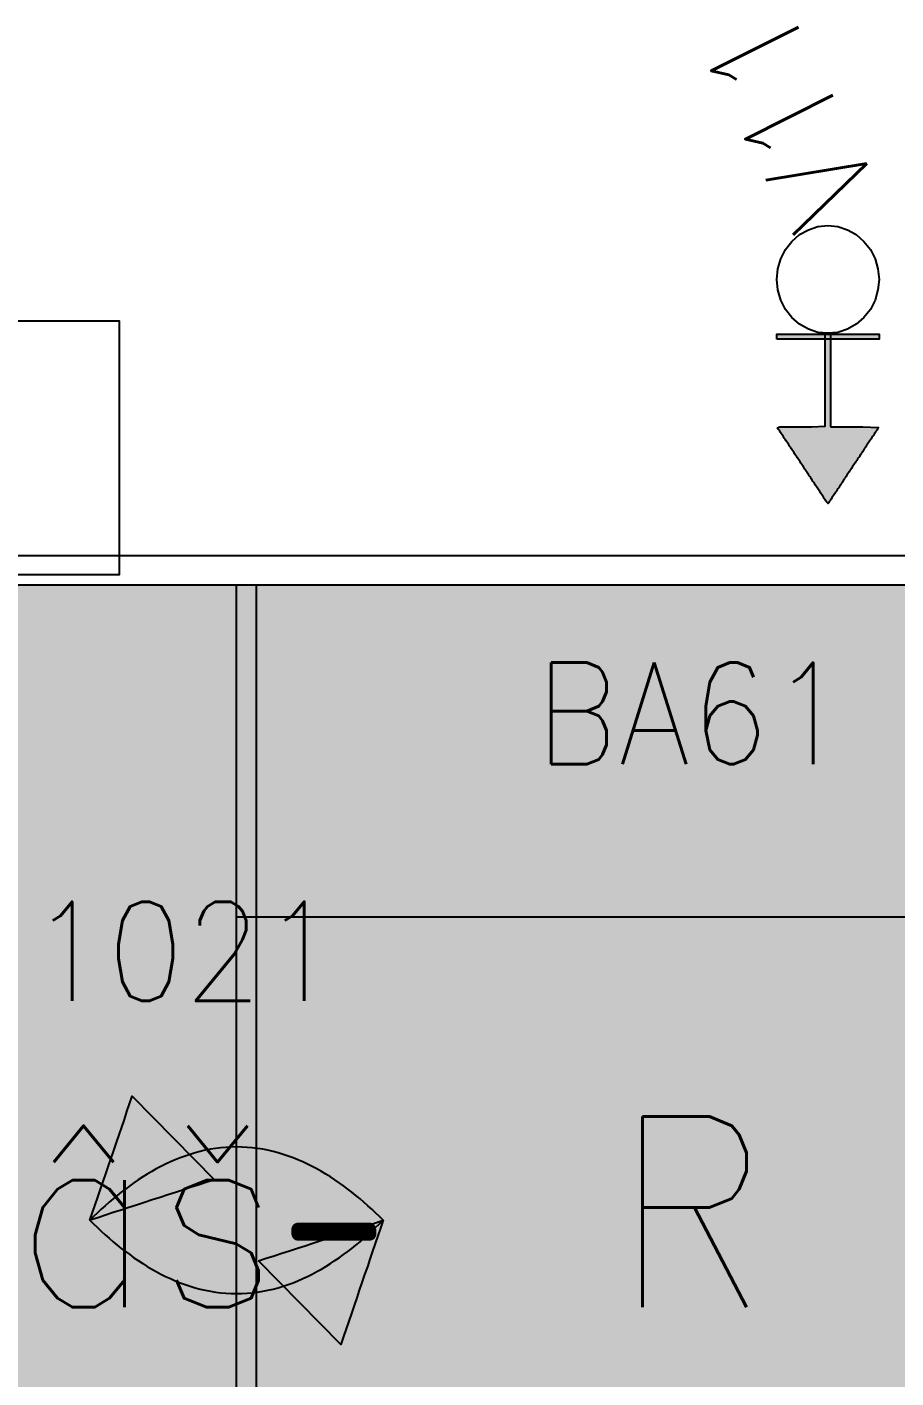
# Model space of a CAD drawing. Extents: x -63 to 1485, y -6 to 1218.
# Drawn here: x 770.6 to 859.5, y 347.9 to 486 of the extents above; entities that cross this region are included whole.
import ezdxf

# ---------------------------------------------------------------- set-up
doc = ezdxf.new("R2010")
doc.units = 0
doc.layers.get('0').update_dxf_attribs({"linetype": 'CONTINUOUS'})
doc.styles.get("Standard").update_dxf_attribs({"font": 'Standard'})

msp = doc.modelspace()

# ---------------------------------------------------------------- hatches: boundary and pattern name
for color, points in [(7, [(847.27, 454.1), (847.27, 454.62), (857.73, 454.62), (857.73, 454.1)]), (7, [(852.77, 445.14), (856.06, 445.14), (857.69, 445.09), (857.61, 444.97), (857.53, 444.85), (857.46, 444.74), (857.38, 444.62), (857.3, 444.5), (857.22, 444.39), (857.15, 444.27), (857.07, 444.15), (856.99, 444.04), (856.92, 443.92), (856.84, 443.81), (856.76, 443.69), (856.68, 443.57), (856.61, 443.46), (856.53, 443.34), (856.45, 443.22), (856.38, 443.11), (856.3, 442.99), (856.22, 442.88), (856.14, 442.76), (856.07, 442.64), (855.99, 442.53), (855.91, 442.41), (855.84, 442.29), (855.76, 442.18), (855.68, 442.06), (855.6, 441.95), (855.53, 441.83), (855.45, 441.71), (855.37, 441.6), (855.3, 441.48), (855.22, 441.36), (855.14, 441.25), (855.06, 441.13), (854.99, 441.01), (854.91, 440.9), (854.83, 440.78), (854.75, 440.67), (854.68, 440.55), (854.6, 440.43), (854.52, 440.32), (854.45, 440.2), (854.37, 440.08), (854.29, 439.97), (854.21, 439.85), (854.14, 439.74), (854.06, 439.62), (853.98, 439.5), (853.91, 439.39), (853.83, 439.27), (853.75, 439.15), (853.67, 439.04), (853.6, 438.92), (853.52, 438.8), (853.44, 438.69), (853.37, 438.57), (853.29, 438.46), (853.21, 438.34), (853.13, 438.22), (853.06, 438.11), (852.98, 437.99), (852.9, 437.87), (852.83, 437.76), (852.75, 437.64), (852.67, 437.53), (852.59, 437.41), (852.52, 437.29), (852.44, 437.36), (852.36, 437.48), (852.29, 437.59), (852.21, 437.71), (852.13, 437.82), (852.05, 437.94), (851.98, 438.06), (851.9, 438.17), (851.82, 438.29), (851.75, 438.41), (851.67, 438.52), (851.59, 438.64), (851.51, 438.76), (851.44, 438.87), (851.36, 438.99), (851.28, 439.1), (851.21, 439.22), (851.13, 439.34), (851.05, 439.45), (850.97, 439.57), (850.9, 439.69), (850.82, 439.8), (850.74, 439.92), (850.67, 440.03), (850.59, 440.15), (850.51, 440.27), (850.43, 440.38), (850.36, 440.5), (850.28, 440.62), (850.2, 440.73), (850.12, 440.85), (850.05, 440.97), (849.97, 441.08), (849.89, 441.2), (849.82, 441.31), (849.74, 441.43), (849.66, 441.55), (849.58, 441.66), (849.51, 441.78), (849.43, 441.9), (849.35, 442.01), (849.28, 442.13), (849.2, 442.24), (849.12, 442.36), (849.04, 442.48), (848.97, 442.59), (848.89, 442.71), (848.81, 442.83), (848.74, 442.94), (848.66, 443.06), (848.58, 443.17), (848.5, 443.29), (848.43, 443.41), (848.35, 443.52), (848.27, 443.64), (848.2, 443.76), (848.12, 443.87), (848.04, 443.99), (847.96, 444.11), (847.89, 444.22), (847.81, 444.34), (847.73, 444.45), (847.65, 444.57), (847.58, 444.69), (847.5, 444.8), (847.42, 444.92), (847.35, 445.04), (847.54, 445.14), (850.83, 445.14), (852.23, 445.21), (852.23, 445.33), (852.23, 445.44), (852.23, 445.56), (852.23, 445.68), (852.23, 445.79), (852.23, 445.91), (852.23, 446.02), (852.23, 446.14), (852.23, 446.26), (852.23, 446.37), (852.23, 446.49), (852.23, 446.61), (852.23, 446.72), (852.23, 446.84), (852.23, 446.95), (852.23, 447.07), (852.23, 447.19), (852.23, 447.3), (852.23, 447.42), (852.23, 447.54), (852.23, 447.65), (852.23, 447.77), (852.23, 447.89), (852.23, 448), (852.23, 448.12), (852.23, 448.23), (852.23, 448.35), (852.23, 448.47), (852.23, 448.58), (852.23, 448.7), (852.23, 448.82), (852.23, 448.93), (852.23, 449.05), (852.23, 449.17), (852.23, 449.28), (852.23, 449.4), (852.23, 449.51), (852.23, 449.63), (852.23, 449.75), (852.23, 449.86), (852.23, 449.98), (852.23, 450.1), (852.23, 450.21), (852.23, 450.33), (852.23, 450.45), (852.23, 450.56), (852.23, 450.68), (852.23, 450.79), (852.23, 450.91), (852.23, 451.03), (852.23, 451.14), (852.23, 451.26), (852.23, 451.38), (852.23, 451.49), (852.23, 451.61), (852.23, 451.72), (852.23, 451.84), (852.23, 451.96), (852.23, 452.07), (852.23, 452.19), (852.23, 452.31), (852.23, 452.42), (852.23, 452.54), (852.23, 452.66), (852.23, 452.77), (852.23, 452.89), (852.23, 453), (852.23, 453.12), (852.23, 453.24), (852.23, 453.35), (852.23, 453.47), (852.23, 453.59), (852.23, 453.7), (852.23, 453.82), (852.23, 453.94), (852.23, 454.05), (852.23, 454.17), (852.23, 454.28), (852.23, 454.4), (852.23, 454.52), (852.23, 454.63), (852.77, 454.68), (852.77, 454.57), (852.77, 454.45), (852.77, 454.33), (852.77, 454.22), (852.77, 454.1), (852.77, 453.99), (852.77, 453.87), (852.77, 453.75), (852.77, 453.64), (852.77, 453.52), (852.77, 453.4), (852.77, 453.29), (852.77, 453.17), (852.77, 453.05), (852.77, 452.94), (852.77, 452.82), (852.77, 452.71), (852.77, 452.59), (852.77, 452.47), (852.77, 452.36), (852.77, 452.24), (852.77, 452.12), (852.77, 452.01), (852.77, 451.89), (852.77, 451.77), (852.77, 451.66), (852.77, 451.54), (852.77, 451.43), (852.77, 451.31), (852.77, 451.19), (852.77, 451.08), (852.77, 450.96), (852.77, 450.84), (852.77, 450.73), (852.77, 450.61), (852.77, 450.49), (852.77, 450.38), (852.77, 450.26), (852.77, 450.15), (852.77, 450.03), (852.77, 449.91), (852.77, 449.8), (852.77, 449.68), (852.77, 449.56), (852.77, 449.45), (852.77, 449.33), (852.77, 449.21), (852.77, 449.1), (852.77, 448.98), (852.77, 448.87), (852.77, 448.75), (852.77, 448.63), (852.77, 448.52), (852.77, 448.4), (852.77, 448.28), (852.77, 448.17), (852.77, 448.05), (852.77, 447.94), (852.77, 447.82), (852.77, 447.7), (852.77, 447.59), (852.77, 447.47), (852.77, 447.35), (852.77, 447.24), (852.77, 447.12), (852.77, 447), (852.77, 446.89), (852.77, 446.77), (852.77, 446.66), (852.77, 446.54), (852.77, 446.42), (852.77, 446.31), (852.77, 446.19), (852.77, 446.07), (852.77, 445.96), (852.77, 445.84), (852.77, 445.72), (852.77, 445.61), (852.77, 445.49), (852.77, 445.38), (852.77, 445.26)]), (255, [(704, 429), (794, 429), (794, 297), (704, 297)]), (255, [(792, 429), (882, 429), (882, 297), (792, 297)]), (7, [(789.76, 368.15), (788.96, 367.89), (788.16, 367.63), (787.37, 367.37), (786.57, 367.11), (785.77, 366.85), (784.97, 366.6), (784.18, 366.34), (783.38, 366.08), (782.58, 365.82), (781.78, 365.56), (780.99, 365.3), (780.19, 365.04), (779.39, 364.78), (778.59, 364.52), (777.8, 364.26), (777, 364), (777.27, 364.79), (777.54, 365.59), (777.81, 366.38), (778.08, 367.17), (778.35, 367.97), (778.62, 368.76), (778.9, 369.56), (779.17, 370.35), (779.44, 371.14), (779.71, 371.94), (779.98, 372.73), (780.25, 373.52), (780.52, 374.32), (780.79, 375.11), (781.06, 375.9), (781.33, 376.7)]), (7, [(794.24, 359.85), (795.04, 360.11), (795.84, 360.37), (796.63, 360.63), (797.43, 360.89), (798.23, 361.15), (799.03, 361.4), (799.82, 361.66), (800.62, 361.92), (801.42, 362.18), (802.22, 362.44), (803.01, 362.7), (803.81, 362.96), (804.61, 363.22), (805.41, 363.48), (806.2, 363.74), (807, 364), (806.73, 363.21), (806.46, 362.41), (806.19, 361.62), (805.92, 360.83), (805.65, 360.03), (805.38, 359.24), (805.1, 358.44), (804.83, 357.65), (804.56, 356.86), (804.29, 356.06), (804.02, 355.27), (803.75, 354.48), (803.48, 353.68), (803.21, 352.89), (802.94, 352.1), (802.67, 351.3)])]:
    msp.add_hatch(color=color).paths.add_polyline_path(points, flags=0)
at = {"true_color": 0x6fd892}
msp.add_hatch(color=113, dxfattribs=at).paths.add_polyline_path([(792, 429), (880, 429), (880, 395), (792, 395)], flags=0)

# ---------------------------------------------------------------- linework, layer by layer
at = {"color": 7}
for points in [[(852.5, 465.73), (853.52, 465.62), (854.5, 465.31), (855.4, 464.8), (856.19, 464.11), (856.84, 463.28), (857.33, 462.33), (857.62, 461.29), (857.73, 460.22), (857.62, 459.14), (857.33, 458.11), (856.84, 457.16), (856.19, 456.32), (855.4, 455.64), (854.5, 455.13), (853.52, 454.81), (852.5, 454.71), (851.48, 454.81), (850.5, 455.13), (849.6, 455.64), (848.81, 456.32), (848.16, 457.16), (847.67, 458.11), (847.38, 459.14), (847.27, 460.22), (847.38, 461.29), (847.67, 462.33), (848.16, 463.28), (848.81, 464.11), (849.6, 464.8), (850.5, 465.31), (851.48, 465.62)], [(722, 456), (780, 456), (780, 430), (722, 430)], [(847.27, 454.1), (847.27, 454.62), (857.73, 454.62), (857.73, 454.1)], [(852.77, 445.14), (856.06, 445.14), (857.69, 445.09), (857.61, 444.97), (857.53, 444.85), (857.46, 444.74), (857.38, 444.62), (857.3, 444.5), (857.22, 444.39), (857.15, 444.27), (857.07, 444.15), (856.99, 444.04), (856.92, 443.92), (856.84, 443.81), (856.76, 443.69), (856.68, 443.57), (856.61, 443.46), (856.53, 443.34), (856.45, 443.22), (856.38, 443.11), (856.3, 442.99), (856.22, 442.88), (856.14, 442.76), (856.07, 442.64), (855.99, 442.53), (855.91, 442.41), (855.84, 442.29), (855.76, 442.18), (855.68, 442.06), (855.6, 441.95), (855.53, 441.83), (855.45, 441.71), (855.37, 441.6), (855.3, 441.48), (855.22, 441.36), (855.14, 441.25), (855.06, 441.13), (854.99, 441.01), (854.91, 440.9), (854.83, 440.78), (854.75, 440.67), (854.68, 440.55), (854.6, 440.43), (854.52, 440.32), (854.45, 440.2), (854.37, 440.08), (854.29, 439.97), (854.21, 439.85), (854.14, 439.74), (854.06, 439.62), (853.98, 439.5), (853.91, 439.39), (853.83, 439.27), (853.75, 439.15), (853.67, 439.04), (853.6, 438.92), (853.52, 438.8), (853.44, 438.69), (853.37, 438.57), (853.29, 438.46), (853.21, 438.34), (853.13, 438.22), (853.06, 438.11), (852.98, 437.99), (852.9, 437.87), (852.83, 437.76), (852.75, 437.64), (852.67, 437.53), (852.59, 437.41), (852.52, 437.29), (852.44, 437.36), (852.36, 437.48), (852.29, 437.59), (852.21, 437.71), (852.13, 437.82), (852.05, 437.94), (851.98, 438.06), (851.9, 438.17), (851.82, 438.29), (851.75, 438.41), (851.67, 438.52), (851.59, 438.64), (851.51, 438.76), (851.44, 438.87), (851.36, 438.99), (851.28, 439.1), (851.21, 439.22), (851.13, 439.34), (851.05, 439.45), (850.97, 439.57), (850.9, 439.69), (850.82, 439.8), (850.74, 439.92), (850.67, 440.03), (850.59, 440.15), (850.51, 440.27), (850.43, 440.38), (850.36, 440.5), (850.28, 440.62), (850.2, 440.73), (850.12, 440.85), (850.05, 440.97), (849.97, 441.08), (849.89, 441.2), (849.82, 441.31), (849.74, 441.43), (849.66, 441.55), (849.58, 441.66), (849.51, 441.78), (849.43, 441.9), (849.35, 442.01), (849.28, 442.13), (849.2, 442.24), (849.12, 442.36), (849.04, 442.48), (848.97, 442.59), (848.89, 442.71), (848.81, 442.83), (848.74, 442.94), (848.66, 443.06), (848.58, 443.17), (848.5, 443.29), (848.43, 443.41), (848.35, 443.52), (848.27, 443.64), (848.2, 443.76), (848.12, 443.87), (848.04, 443.99), (847.96, 444.11), (847.89, 444.22), (847.81, 444.34), (847.73, 444.45), (847.65, 444.57), (847.58, 444.69), (847.5, 444.8), (847.42, 444.92), (847.35, 445.04), (847.54, 445.14), (850.83, 445.14), (852.23, 445.21), (852.23, 445.33), (852.23, 445.44), (852.23, 445.56), (852.23, 445.68), (852.23, 445.79), (852.23, 445.91), (852.23, 446.02), (852.23, 446.14), (852.23, 446.26), (852.23, 446.37), (852.23, 446.49), (852.23, 446.61), (852.23, 446.72), (852.23, 446.84), (852.23, 446.95), (852.23, 447.07), (852.23, 447.19), (852.23, 447.3), (852.23, 447.42), (852.23, 447.54), (852.23, 447.65), (852.23, 447.77), (852.23, 447.89), (852.23, 448), (852.23, 448.12), (852.23, 448.23), (852.23, 448.35), (852.23, 448.47), (852.23, 448.58), (852.23, 448.7), (852.23, 448.82), (852.23, 448.93), (852.23, 449.05), (852.23, 449.17), (852.23, 449.28), (852.23, 449.4), (852.23, 449.51), (852.23, 449.63), (852.23, 449.75), (852.23, 449.86), (852.23, 449.98), (852.23, 450.1), (852.23, 450.21), (852.23, 450.33), (852.23, 450.45), (852.23, 450.56), (852.23, 450.68), (852.23, 450.79), (852.23, 450.91), (852.23, 451.03), (852.23, 451.14), (852.23, 451.26), (852.23, 451.38), (852.23, 451.49), (852.23, 451.61), (852.23, 451.72), (852.23, 451.84), (852.23, 451.96), (852.23, 452.07), (852.23, 452.19), (852.23, 452.31), (852.23, 452.42), (852.23, 452.54), (852.23, 452.66), (852.23, 452.77), (852.23, 452.89), (852.23, 453), (852.23, 453.12), (852.23, 453.24), (852.23, 453.35), (852.23, 453.47), (852.23, 453.59), (852.23, 453.7), (852.23, 453.82), (852.23, 453.94), (852.23, 454.05), (852.23, 454.17), (852.23, 454.28), (852.23, 454.4), (852.23, 454.52), (852.23, 454.63), (852.77, 454.68), (852.77, 454.57), (852.77, 454.45), (852.77, 454.33), (852.77, 454.22), (852.77, 454.1), (852.77, 453.99), (852.77, 453.87), (852.77, 453.75), (852.77, 453.64), (852.77, 453.52), (852.77, 453.4), (852.77, 453.29), (852.77, 453.17), (852.77, 453.05), (852.77, 452.94), (852.77, 452.82), (852.77, 452.71), (852.77, 452.59), (852.77, 452.47), (852.77, 452.36), (852.77, 452.24), (852.77, 452.12), (852.77, 452.01), (852.77, 451.89), (852.77, 451.77), (852.77, 451.66), (852.77, 451.54), (852.77, 451.43), (852.77, 451.31), (852.77, 451.19), (852.77, 451.08), (852.77, 450.96), (852.77, 450.84), (852.77, 450.73), (852.77, 450.61), (852.77, 450.49), (852.77, 450.38), (852.77, 450.26), (852.77, 450.15), (852.77, 450.03), (852.77, 449.91), (852.77, 449.8), (852.77, 449.68), (852.77, 449.56), (852.77, 449.45), (852.77, 449.33), (852.77, 449.21), (852.77, 449.1), (852.77, 448.98), (852.77, 448.87), (852.77, 448.75), (852.77, 448.63), (852.77, 448.52), (852.77, 448.4), (852.77, 448.28), (852.77, 448.17), (852.77, 448.05), (852.77, 447.94), (852.77, 447.82), (852.77, 447.7), (852.77, 447.59), (852.77, 447.47), (852.77, 447.35), (852.77, 447.24), (852.77, 447.12), (852.77, 447), (852.77, 446.89), (852.77, 446.77), (852.77, 446.66), (852.77, 446.54), (852.77, 446.42), (852.77, 446.31), (852.77, 446.19), (852.77, 446.07), (852.77, 445.96), (852.77, 445.84), (852.77, 445.72), (852.77, 445.61), (852.77, 445.49), (852.77, 445.38), (852.77, 445.26)], [(701, 432), (971, 432), (971, 296), (701, 296)], [(704, 429), (794, 429), (794, 297), (704, 297)], [(792, 429), (882, 429), (882, 297), (792, 297)], [(789.76, 368.15), (788.96, 367.89), (788.16, 367.63), (787.37, 367.37), (786.57, 367.11), (785.77, 366.85), (784.97, 366.6), (784.18, 366.34), (783.38, 366.08), (782.58, 365.82), (781.78, 365.56), (780.99, 365.3), (780.19, 365.04), (779.39, 364.78), (778.59, 364.52), (777.8, 364.26), (777, 364), (777.27, 364.79), (777.54, 365.59), (777.81, 366.38), (778.08, 367.17), (778.35, 367.97), (778.62, 368.76), (778.9, 369.56), (779.17, 370.35), (779.44, 371.14), (779.71, 371.94), (779.98, 372.73), (780.25, 373.52), (780.52, 374.32), (780.79, 375.11), (781.06, 375.9), (781.33, 376.7)], [(794.24, 359.85), (795.04, 360.11), (795.84, 360.37), (796.63, 360.63), (797.43, 360.89), (798.23, 361.15), (799.03, 361.4), (799.82, 361.66), (800.62, 361.92), (801.42, 362.18), (802.22, 362.44), (803.01, 362.7), (803.81, 362.96), (804.61, 363.22), (805.41, 363.48), (806.2, 363.74), (807, 364), (806.73, 363.21), (806.46, 362.41), (806.19, 361.62), (805.92, 360.83), (805.65, 360.03), (805.38, 359.24), (805.1, 358.44), (804.83, 357.65), (804.56, 356.86), (804.29, 356.06), (804.02, 355.27), (803.75, 354.48), (803.48, 353.68), (803.21, 352.89), (802.94, 352.1), (802.67, 351.3)]]:
    msp.add_lwpolyline(points, close=True, dxfattribs=at)
at = {"color": 113, "true_color": 0x6fd892}
msp.add_lwpolyline([(792, 429), (880, 429), (880, 395), (792, 395)], close=True, dxfattribs=at)
at = {"color": 7}
for points in [[(807, 364), (806.62, 364.38), (806.23, 364.75), (805.84, 365.12), (805.44, 365.48), (805.03, 365.84), (804.63, 366.19), (804.21, 366.53), (803.79, 366.87), (803.37, 367.19), (802.93, 367.51), (802.5, 367.83), (802.05, 368.13), (801.6, 368.43), (801.15, 368.71), (800.68, 368.99), (800.21, 369.25), (799.74, 369.5), (799.26, 369.74), (798.77, 369.97), (798.28, 370.19), (797.78, 370.39), (797.27, 370.57), (796.76, 370.74), (796.25, 370.9), (795.73, 371.04), (795.2, 371.16), (794.68, 371.26), (794.14, 371.35), (793.61, 371.41), (793.08, 371.46), (792.54, 371.49), (792, 371.5), (791.46, 371.49), (790.92, 371.46), (790.39, 371.41), (789.86, 371.35), (789.32, 371.26), (788.8, 371.16), (788.27, 371.04), (787.75, 370.9), (787.24, 370.74), (786.73, 370.57), (786.22, 370.39), (785.72, 370.19), (785.23, 369.97), (784.74, 369.74), (784.26, 369.5), (783.79, 369.25), (783.32, 368.99), (782.85, 368.71), (782.4, 368.43), (781.95, 368.13), (781.5, 367.83), (781.07, 367.51), (780.63, 367.19), (780.21, 366.87), (779.79, 366.53), (779.37, 366.19), (778.97, 365.84), (778.56, 365.48), (778.16, 365.12), (777.77, 364.75), (777.38, 364.38), (777, 364)], [(777, 364), (777.38, 363.62), (777.77, 363.25), (778.16, 362.88), (778.56, 362.52), (778.97, 362.16), (779.37, 361.81), (779.79, 361.47), (780.21, 361.13), (780.63, 360.81), (781.07, 360.49), (781.5, 360.17), (781.95, 359.87), (782.4, 359.57), (782.85, 359.29), (783.32, 359.01), (783.79, 358.75), (784.26, 358.5), (784.74, 358.26), (785.23, 358.03), (785.72, 357.81), (786.22, 357.61), (786.73, 357.43), (787.24, 357.26), (787.75, 357.1), (788.27, 356.96), (788.8, 356.84), (789.32, 356.74), (789.86, 356.65), (790.39, 356.59), (790.92, 356.54), (791.46, 356.51), (792, 356.5), (792.54, 356.51), (793.08, 356.54), (793.61, 356.59), (794.14, 356.65), (794.68, 356.74), (795.2, 356.84), (795.73, 356.96), (796.25, 357.1), (796.76, 357.26), (797.27, 357.43), (797.78, 357.61), (798.28, 357.81), (798.77, 358.03), (799.26, 358.26), (799.74, 358.5), (800.21, 358.75), (800.68, 359.01), (801.15, 359.29), (801.6, 359.57), (802.05, 359.87), (802.5, 360.17), (802.93, 360.49), (803.37, 360.81), (803.79, 361.13), (804.21, 361.47), (804.63, 361.81), (805.03, 362.16), (805.44, 362.52), (805.84, 362.88), (806.23, 363.25), (806.62, 363.62), (807, 364)]]:
    msp.add_lwpolyline(points, dxfattribs=at)

# ---------------------------------------------------------------- texts
msp.add_text('V11', height=10, rotation=5156.6202, dxfattribs=at).set_placement((858.07, 468.93))
for s, height, p in [('BA61', 10.4, (822.55, 410.63)), ('1021', 10.134, (770.83, 386.44)), ('R', 19.5, (830.48, 355.1)), ('âš–', 19.5, (769.12, 355.1))]:
    msp.add_text(s, height=height, dxfattribs=at).set_placement(p)

doc.saveas('drawing.dxf')
